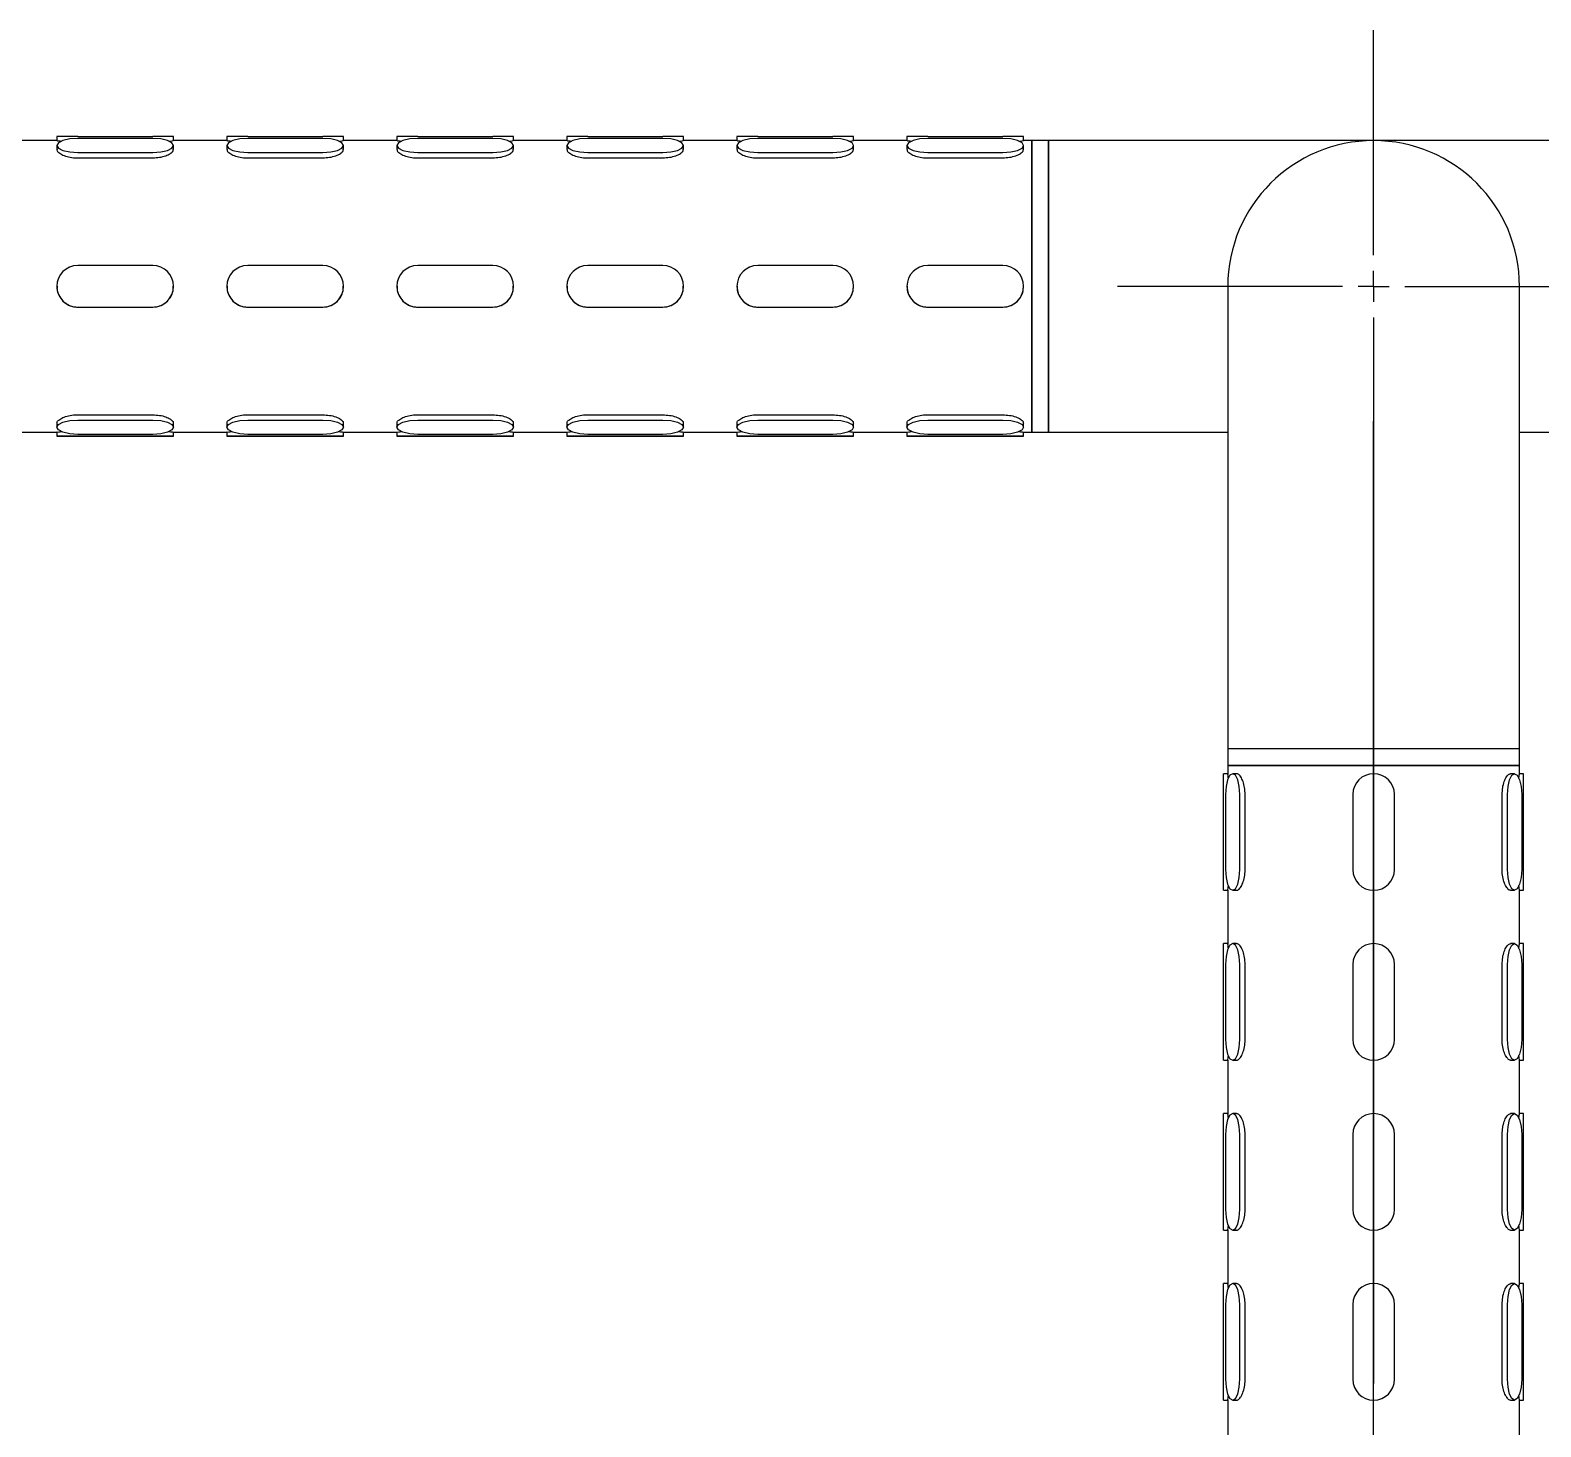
# Model space of a CAD drawing. Extents: x 0 to 3255, y 0 to 2385.
# Drawn here: x 832.1 to 1013.4, y 1812.7 to 1980.4 of the extents above; entities that cross this region are included whole.
import ezdxf

# ---------------------------------------------------------------- set-up
doc = ezdxf.new("R2010")
doc.units = 0
doc.header["$LTSCALE"] = 10
doc.header["$MEASUREMENT"] = 0
doc.linetypes.add('CENTERX2', pattern=[20.32, 12.7, -2.54, 2.54, -2.54])
doc.layers.get('0').update_dxf_attribs({"linetype": 'CONTINUOUS'})
doc.layers.add('10', color=7, linetype='CONTINUOUS')
doc.layers.add('中心线层', color=1, linetype='CENTERX2', lineweight=25)

# ---------------------------------------------------------------- blocks, each defined once
blk = doc.blocks.new('SW_CENTERMARKSYMBOL_2')
at = {"layer": '10', "color": 0}
for p, q in [((0, 0.625), (0, 5.125)), ((0, 0), (0, 0.312)), ((-0.625, 0), (-5.125, 0)), ((0, 0), (-0.312, 0)), ((0, 0), (0, -0.312)), ((0, 0), (0.312, 0)), ((0.625, 0), (5.125, 0)), ((0, -0.625), (0, -21.953))]:
    blk.add_line(p, q, dxfattribs=at)
blk = doc.blocks.new('SW_CENTERMARKSYMBOL_4')
at = {"layer": '中心线层', "color": 0}
blk.add_line((0, 0.833), (0, 97.302), dxfattribs=at)

msp = doc.modelspace()

# ---------------------------------------------------------------- linework, layer by layer
at = {"color": 7, "linetype": 'Continuous', "lineweight": 25}
for p, q in [((835.34, 1967.13), (828.88, 1967.13)), ((835.31, 1967.63), (835.31, 1967.13)), ((837.81, 1967.63), (846.81, 1967.63)), ((846.81, 1967.4), (837.81, 1967.4)), ((855.74, 1967.13), (849.28, 1967.13)), ((849.31, 1967.13), (849.31, 1967.63)), ((855.71, 1967.63), (855.71, 1967.13)), ((858.21, 1967.63), (867.21, 1967.63)), ((867.21, 1967.4), (858.21, 1967.4)), ((876.14, 1967.13), (869.68, 1967.13)), ((869.71, 1967.13), (869.71, 1967.63)), ((876.11, 1967.63), (876.11, 1967.13)), ((878.61, 1967.63), (887.61, 1967.63)), ((887.61, 1967.4), (878.61, 1967.4)), ((896.54, 1967.13), (890.08, 1967.13)), ((890.11, 1967.13), (890.11, 1967.63)), ((896.51, 1967.63), (896.51, 1967.13)), ((899.01, 1967.63), (908.01, 1967.63)), ((908.01, 1967.4), (899.01, 1967.4)), ((916.94, 1967.13), (910.48, 1967.13)), ((910.51, 1967.13), (910.51, 1967.63)), ((916.91, 1967.63), (916.91, 1967.13)), ((919.41, 1967.63), (928.41, 1967.63)), ((928.41, 1967.4), (919.41, 1967.4)), ((937.34, 1967.13), (930.88, 1967.13)), ((930.91, 1967.13), (930.91, 1967.63)), ((937.31, 1967.63), (937.31, 1967.13)), ((939.81, 1967.63), (948.81, 1967.63)), ((948.81, 1967.4), (939.81, 1967.4)), ((952.31, 1967.13), (951.28, 1967.13)), ((951.31, 1967.13), (951.31, 1967.63)), ((954.31, 1967.13), (952.31, 1967.13)), ((952.31, 1949.64), (952.31, 1967.13)), ((952.31, 1967.13), (952.31, 1932.35)), ((993.31, 1967.13), (954.31, 1967.13)), ((954.31, 1932.13), (954.31, 1967.13)), ((954.31, 1967.13), (954.31, 1932.35)), ((1032.31, 1967.13), (993.31, 1967.13)), ((835.31, 1966.55), (835.31, 1966.07)), ((837.81, 1965.69), (846.81, 1965.69)), ((837.81, 1965.06), (846.81, 1965.06)), ((849.31, 1966.07), (849.31, 1966.55)), ((855.71, 1966.55), (855.71, 1966.07)), ((858.21, 1965.69), (867.21, 1965.69)), ((858.21, 1965.06), (867.21, 1965.06)), ((869.71, 1966.07), (869.71, 1966.55)), ((876.11, 1966.55), (876.11, 1966.07)), ((878.61, 1965.69), (887.61, 1965.69)), ((878.61, 1965.06), (887.61, 1965.06)), ((890.11, 1966.07), (890.11, 1966.55)), ((896.51, 1966.55), (896.51, 1966.07)), ((899.01, 1965.69), (908.01, 1965.69)), ((899.01, 1965.06), (908.01, 1965.06)), ((910.51, 1966.07), (910.51, 1966.55)), ((916.91, 1966.55), (916.91, 1966.07)), ((919.41, 1965.69), (928.41, 1965.69)), ((919.41, 1965.06), (928.41, 1965.06)), ((930.91, 1966.07), (930.91, 1966.55)), ((937.31, 1966.55), (937.31, 1966.07)), ((939.81, 1965.69), (948.81, 1965.69)), ((939.81, 1965.06), (948.81, 1965.06)), ((951.31, 1966.07), (951.31, 1966.55)), ((846.81, 1952.14), (837.81, 1952.14)), ((867.21, 1952.14), (858.21, 1952.14)), ((887.61, 1952.14), (878.61, 1952.14)), ((908.01, 1952.14), (899.01, 1952.14)), ((928.41, 1952.14), (919.41, 1952.14)), ((948.81, 1952.14), (939.81, 1952.14)), ((835.31, 1949.64), (835.31, 1949.64)), ((849.31, 1949.64), (849.31, 1949.64)), ((855.71, 1949.64), (855.71, 1949.64)), ((869.71, 1949.64), (869.71, 1949.64)), ((876.11, 1949.64), (876.11, 1949.64)), ((890.11, 1949.64), (890.11, 1949.64)), ((896.51, 1949.64), (896.51, 1949.64)), ((910.51, 1949.64), (910.51, 1949.64)), ((916.91, 1949.64), (916.91, 1949.64)), ((930.91, 1949.64), (930.91, 1949.64)), ((937.31, 1949.64), (937.31, 1949.64)), ((951.31, 1949.64), (951.31, 1949.64)), ((952.31, 1932.13), (952.31, 1949.64)), ((975.81, 1949.63), (975.81, 1924.63)), ((1010.81, 1924.63), (1010.81, 1949.63)), ((837.81, 1947.14), (846.81, 1947.14)), ((837.81, 1947.14), (846.81, 1947.14)), ((858.21, 1947.14), (867.21, 1947.14)), ((858.21, 1947.14), (867.21, 1947.14)), ((878.61, 1947.14), (887.61, 1947.14)), ((878.61, 1947.14), (887.61, 1947.14)), ((899.01, 1947.14), (908.01, 1947.14)), ((899.01, 1947.14), (908.01, 1947.14)), ((919.41, 1947.14), (928.41, 1947.14)), ((919.41, 1947.14), (928.41, 1947.14)), ((939.81, 1947.14), (948.81, 1947.14)), ((939.81, 1947.14), (948.81, 1947.14)), ((837.81, 1934.21), (846.81, 1934.21)), ((858.21, 1934.21), (867.21, 1934.21)), ((878.61, 1934.21), (887.61, 1934.21)), ((899.01, 1934.21), (908.01, 1934.21)), ((919.41, 1934.21), (928.41, 1934.21)), ((939.81, 1934.21), (948.81, 1934.21)), ((835.31, 1933.19), (835.31, 1932.72)), ((837.81, 1933.58), (846.81, 1933.58)), ((849.31, 1932.72), (849.31, 1933.19)), ((855.71, 1933.19), (855.71, 1932.72)), ((858.21, 1933.58), (867.21, 1933.58)), ((869.71, 1932.72), (869.71, 1933.19)), ((876.11, 1933.19), (876.11, 1932.72)), ((878.61, 1933.58), (887.61, 1933.58)), ((890.11, 1932.72), (890.11, 1933.19)), ((896.51, 1933.19), (896.51, 1932.72)), ((899.01, 1933.58), (908.01, 1933.58)), ((910.51, 1932.72), (910.51, 1933.19)), ((916.91, 1933.19), (916.91, 1932.72)), ((919.41, 1933.58), (928.41, 1933.58)), ((930.91, 1932.72), (930.91, 1933.19)), ((937.31, 1933.19), (937.31, 1932.72)), ((939.81, 1933.58), (948.81, 1933.58)), ((951.31, 1932.72), (951.31, 1933.19)), ((952.31, 1932.35), (952.31, 1932.13)), ((954.31, 1932.35), (954.31, 1932.13)), ((828.88, 1932.13), (835.34, 1932.13)), ((835.31, 1932.14), (835.31, 1931.63)), ((846.81, 1931.86), (837.81, 1931.86)), ((846.81, 1931.63), (837.81, 1931.63)), ((837.81, 1931.63), (846.81, 1931.63)), ((849.28, 1932.13), (855.74, 1932.13)), ((849.31, 1931.63), (849.31, 1932.14)), ((855.71, 1932.14), (855.71, 1931.63)), ((867.21, 1931.86), (858.21, 1931.86)), ((867.21, 1931.63), (858.21, 1931.63)), ((858.21, 1931.63), (867.21, 1931.63)), ((869.68, 1932.13), (876.14, 1932.13)), ((869.71, 1931.63), (869.71, 1932.14)), ((876.11, 1932.14), (876.11, 1931.63)), ((887.61, 1931.86), (878.61, 1931.86)), ((887.61, 1931.63), (878.61, 1931.63)), ((878.61, 1931.63), (887.61, 1931.63)), ((890.08, 1932.13), (896.54, 1932.13)), ((890.11, 1931.63), (890.11, 1932.14)), ((896.51, 1932.14), (896.51, 1931.63)), ((908.01, 1931.86), (899.01, 1931.86)), ((908.01, 1931.63), (899.01, 1931.63)), ((899.01, 1931.63), (908.01, 1931.63)), ((910.48, 1932.13), (916.94, 1932.13)), ((910.51, 1931.63), (910.51, 1932.14)), ((916.91, 1932.14), (916.91, 1931.63)), ((928.41, 1931.86), (919.41, 1931.86)), ((928.41, 1931.63), (919.41, 1931.63)), ((919.41, 1931.63), (928.41, 1931.63)), ((930.88, 1932.13), (937.34, 1932.13)), ((930.91, 1931.63), (930.91, 1932.14)), ((937.31, 1932.14), (937.31, 1931.63)), ((948.81, 1931.86), (939.81, 1931.86)), ((948.81, 1931.63), (939.81, 1931.63)), ((939.81, 1931.63), (948.81, 1931.63)), ((951.28, 1932.13), (952.31, 1932.13)), ((951.31, 1931.63), (951.31, 1932.14)), ((952.31, 1932.13), (954.31, 1932.13)), ((954.31, 1932.13), (975.81, 1932.13)), ((1010.81, 1932.13), (1032.31, 1932.13)), ((975.81, 1924.63), (975.81, 1894.13)), ((1010.81, 1894.13), (1010.81, 1924.63)), ((975.81, 1894.13), (975.81, 1892.13)), ((1010.81, 1894.13), (975.81, 1894.13)), ((1010.81, 1892.13), (1010.81, 1894.13)), ((975.82, 1891.13), (975.31, 1891.13)), ((975.31, 1888.63), (975.31, 1891.13)), ((975.81, 1892.13), (975.81, 1891.1)), ((993.31, 1892.13), (975.81, 1892.13)), ((975.81, 1892.13), (1010.81, 1892.13)), ((976.87, 1891.13), (976.4, 1891.13)), ((1010.81, 1892.13), (993.31, 1892.13)), ((1010.23, 1891.13), (1009.75, 1891.13)), ((1010.81, 1891.1), (1010.81, 1892.13)), ((1011.31, 1891.13), (1010.81, 1891.13)), ((1011.31, 1888.63), (1011.31, 1891.13)), ((975.31, 1879.63), (975.31, 1888.63)), ((975.54, 1888.63), (975.54, 1879.63)), ((977.25, 1879.63), (977.25, 1888.63)), ((977.89, 1879.63), (977.89, 1888.63)), ((990.81, 1888.63), (990.81, 1879.63)), ((995.81, 1879.63), (995.81, 1888.63)), ((1008.73, 1879.63), (1008.73, 1888.63)), ((1009.37, 1879.63), (1009.37, 1888.63)), ((1011.08, 1888.63), (1011.08, 1879.63)), ((1011.31, 1879.63), (1011.31, 1888.63)), ((975.31, 1877.13), (975.31, 1879.63)), ((1011.31, 1877.13), (1011.31, 1879.63)), ((975.31, 1877.13), (975.82, 1877.13)), ((975.81, 1877.16), (975.81, 1870.7)), ((976.4, 1877.13), (976.87, 1877.13)), ((1009.75, 1877.13), (1010.23, 1877.13)), ((1010.81, 1870.7), (1010.81, 1877.16)), ((1010.81, 1877.13), (1011.31, 1877.13)), ((975.82, 1870.73), (975.31, 1870.73)), ((975.31, 1868.23), (975.31, 1870.73)), ((976.87, 1870.73), (976.4, 1870.73)), ((1010.23, 1870.73), (1009.75, 1870.73)), ((1011.31, 1870.73), (1010.81, 1870.73)), ((1011.31, 1868.23), (1011.31, 1870.73)), ((975.31, 1859.23), (975.31, 1868.23)), ((975.54, 1868.23), (975.54, 1859.23)), ((977.25, 1859.23), (977.25, 1868.23)), ((977.89, 1859.23), (977.89, 1868.23)), ((990.81, 1868.23), (990.81, 1859.23)), ((995.81, 1859.23), (995.81, 1868.23)), ((1008.73, 1859.23), (1008.73, 1868.23)), ((1009.37, 1859.23), (1009.37, 1868.23)), ((1011.08, 1868.23), (1011.08, 1859.23)), ((1011.31, 1859.23), (1011.31, 1868.23)), ((975.31, 1856.73), (975.31, 1859.23)), ((1011.31, 1856.73), (1011.31, 1859.23)), ((975.31, 1856.73), (975.82, 1856.73)), ((975.81, 1856.76), (975.81, 1850.3)), ((976.4, 1856.73), (976.87, 1856.73)), ((1009.75, 1856.73), (1010.23, 1856.73)), ((1010.81, 1850.3), (1010.81, 1856.76)), ((1010.81, 1856.73), (1011.31, 1856.73)), ((975.82, 1850.33), (975.31, 1850.33)), ((975.31, 1847.83), (975.31, 1850.33)), ((976.87, 1850.33), (976.4, 1850.33)), ((1010.23, 1850.33), (1009.75, 1850.33)), ((1011.31, 1850.33), (1010.81, 1850.33)), ((1011.31, 1847.83), (1011.31, 1850.33)), ((975.31, 1838.83), (975.31, 1847.83)), ((975.54, 1847.83), (975.54, 1838.83)), ((977.25, 1838.83), (977.25, 1847.83)), ((977.89, 1838.83), (977.89, 1847.83)), ((990.81, 1847.83), (990.81, 1838.83)), ((995.81, 1838.83), (995.81, 1847.83)), ((1008.73, 1838.83), (1008.73, 1847.83)), ((1009.37, 1838.83), (1009.37, 1847.83)), ((1011.08, 1847.83), (1011.08, 1838.83)), ((1011.31, 1838.83), (1011.31, 1847.83)), ((975.31, 1836.33), (975.31, 1838.83)), ((1011.31, 1836.33), (1011.31, 1838.83)), ((975.31, 1836.33), (975.82, 1836.33)), ((975.81, 1836.36), (975.81, 1829.9)), ((976.4, 1836.33), (976.87, 1836.33)), ((1009.75, 1836.33), (1010.23, 1836.33)), ((1010.81, 1829.9), (1010.81, 1836.36)), ((1010.81, 1836.33), (1011.31, 1836.33)), ((975.82, 1829.93), (975.31, 1829.93)), ((975.31, 1827.43), (975.31, 1829.93)), ((976.87, 1829.93), (976.4, 1829.93)), ((1010.23, 1829.93), (1009.75, 1829.93)), ((1011.31, 1829.93), (1010.81, 1829.93)), ((1011.31, 1827.43), (1011.31, 1829.93)), ((975.31, 1818.43), (975.31, 1827.43)), ((975.54, 1827.43), (975.54, 1818.43)), ((977.25, 1818.43), (977.25, 1827.43)), ((977.89, 1818.43), (977.89, 1827.43)), ((990.81, 1827.43), (990.81, 1818.43)), ((995.81, 1818.43), (995.81, 1827.43)), ((1008.73, 1818.43), (1008.73, 1827.43)), ((1009.37, 1818.43), (1009.37, 1827.43)), ((1011.08, 1827.43), (1011.08, 1818.43)), ((1011.31, 1818.43), (1011.31, 1827.43)), ((975.31, 1815.93), (975.31, 1818.43)), ((1011.31, 1815.93), (1011.31, 1818.43)), ((975.31, 1815.93), (975.82, 1815.93)), ((975.81, 1815.96), (975.81, 1809.5)), ((976.4, 1815.93), (976.87, 1815.93)), ((1009.75, 1815.93), (1010.23, 1815.93)), ((1010.81, 1809.5), (1010.81, 1815.96)), ((1010.81, 1815.93), (1011.31, 1815.93))]:
    msp.add_line(p, q, dxfattribs=at)
at = {"color": 7, "linetype": 'Continuous', "lineweight": 25, "flags": 128}
for points in [[(837.81, 1967.4), (836.86, 1967.34), (836.04, 1967.15), (835.5, 1966.88), (835.31, 1966.55), (835.5, 1966.22), (836.04, 1965.94), (836.86, 1965.76), (837.81, 1965.69)], [(846.81, 1965.69), (847.77, 1965.76), (848.58, 1965.94), (849.12, 1966.22), (849.31, 1966.55), (849.12, 1966.88), (848.58, 1967.15), (847.77, 1967.34), (846.81, 1967.4)], [(858.21, 1967.4), (857.26, 1967.34), (856.44, 1967.15), (855.9, 1966.88), (855.71, 1966.55), (855.9, 1966.22), (856.44, 1965.94), (857.26, 1965.76), (858.21, 1965.69)], [(867.21, 1965.69), (868.17, 1965.76), (868.98, 1965.94), (869.52, 1966.22), (869.71, 1966.55), (869.52, 1966.88), (868.98, 1967.15), (868.17, 1967.34), (867.21, 1967.4)], [(878.61, 1967.4), (877.66, 1967.34), (876.84, 1967.15), (876.3, 1966.88), (876.11, 1966.55), (876.3, 1966.22), (876.84, 1965.94), (877.66, 1965.76), (878.61, 1965.69)], [(887.61, 1965.69), (888.57, 1965.76), (889.38, 1965.94), (889.92, 1966.22), (890.11, 1966.55), (889.92, 1966.88), (889.38, 1967.15), (888.57, 1967.34), (887.61, 1967.4)], [(899.01, 1967.4), (898.06, 1967.34), (897.24, 1967.15), (896.7, 1966.88), (896.51, 1966.55), (896.7, 1966.22), (897.24, 1965.94), (898.06, 1965.76), (899.01, 1965.69)], [(908.01, 1965.69), (908.97, 1965.76), (909.78, 1965.94), (910.32, 1966.22), (910.51, 1966.55), (910.32, 1966.88), (909.78, 1967.15), (908.97, 1967.34), (908.01, 1967.4)], [(919.41, 1967.4), (918.46, 1967.34), (917.64, 1967.15), (917.1, 1966.88), (916.91, 1966.55), (917.1, 1966.22), (917.64, 1965.94), (918.46, 1965.76), (919.41, 1965.69)], [(928.41, 1965.69), (929.37, 1965.76), (930.18, 1965.94), (930.72, 1966.22), (930.91, 1966.55), (930.72, 1966.88), (930.18, 1967.15), (929.37, 1967.34), (928.41, 1967.4)], [(939.81, 1967.4), (938.86, 1967.34), (938.04, 1967.15), (937.5, 1966.88), (937.31, 1966.55), (937.5, 1966.22), (938.04, 1965.94), (938.86, 1965.76), (939.81, 1965.69)], [(948.81, 1965.69), (949.77, 1965.76), (950.58, 1965.94), (951.12, 1966.22), (951.31, 1966.55), (951.12, 1966.88), (950.58, 1967.15), (949.77, 1967.34), (948.81, 1967.4)], [(837.81, 1931.86), (836.86, 1931.93), (836.04, 1932.11), (835.5, 1932.39), (835.31, 1932.72), (835.5, 1933.05), (836.04, 1933.33), (836.86, 1933.51), (837.81, 1933.58)], [(846.81, 1933.58), (847.77, 1933.51), (848.58, 1933.33), (849.12, 1933.05), (849.31, 1932.72), (849.12, 1932.39), (848.58, 1932.11), (847.77, 1931.93), (846.81, 1931.86)], [(858.21, 1931.86), (857.26, 1931.93), (856.44, 1932.11), (855.9, 1932.39), (855.71, 1932.72), (855.9, 1933.05), (856.44, 1933.33), (857.26, 1933.51), (858.21, 1933.58)], [(867.21, 1933.58), (868.17, 1933.51), (868.98, 1933.33), (869.52, 1933.05), (869.71, 1932.72), (869.52, 1932.39), (868.98, 1932.11), (868.17, 1931.93), (867.21, 1931.86)], [(878.61, 1931.86), (877.66, 1931.93), (876.84, 1932.11), (876.3, 1932.39), (876.11, 1932.72), (876.3, 1933.05), (876.84, 1933.33), (877.66, 1933.51), (878.61, 1933.58)], [(887.61, 1933.58), (888.57, 1933.51), (889.38, 1933.33), (889.92, 1933.05), (890.11, 1932.72), (889.92, 1932.39), (889.38, 1932.11), (888.57, 1931.93), (887.61, 1931.86)], [(899.01, 1931.86), (898.06, 1931.93), (897.24, 1932.11), (896.7, 1932.39), (896.51, 1932.72), (896.7, 1933.05), (897.24, 1933.33), (898.06, 1933.51), (899.01, 1933.58)], [(908.01, 1933.58), (908.97, 1933.51), (909.78, 1933.33), (910.32, 1933.05), (910.51, 1932.72), (910.32, 1932.39), (909.78, 1932.11), (908.97, 1931.93), (908.01, 1931.86)], [(919.41, 1931.86), (918.46, 1931.93), (917.64, 1932.11), (917.1, 1932.39), (916.91, 1932.72), (917.1, 1933.05), (917.64, 1933.33), (918.46, 1933.51), (919.41, 1933.58)], [(928.41, 1933.58), (929.37, 1933.51), (930.18, 1933.33), (930.72, 1933.05), (930.91, 1932.72), (930.72, 1932.39), (930.18, 1932.11), (929.37, 1931.93), (928.41, 1931.86)], [(939.81, 1931.86), (938.86, 1931.93), (938.04, 1932.11), (937.5, 1932.39), (937.31, 1932.72), (937.5, 1933.05), (938.04, 1933.33), (938.86, 1933.51), (939.81, 1933.58)], [(948.81, 1933.58), (949.77, 1933.51), (950.58, 1933.33), (951.12, 1933.05), (951.31, 1932.72), (951.12, 1932.39), (950.58, 1932.11), (949.77, 1931.93), (948.81, 1931.86)], [(837.81, 1931.63), (836.86, 1931.63), (836.04, 1931.63), (835.5, 1931.63), (835.31, 1931.63), (835.5, 1931.63), (836.04, 1931.63), (836.86, 1931.63), (837.81, 1931.63)], [(846.81, 1931.63), (847.77, 1931.63), (848.58, 1931.63), (849.12, 1931.63), (849.31, 1931.63), (849.12, 1931.63), (848.58, 1931.63), (847.77, 1931.63), (846.81, 1931.63)], [(858.21, 1931.63), (857.26, 1931.63), (856.44, 1931.63), (855.9, 1931.63), (855.71, 1931.63), (855.9, 1931.63), (856.44, 1931.63), (857.26, 1931.63), (858.21, 1931.63)], [(867.21, 1931.63), (868.17, 1931.63), (868.98, 1931.63), (869.52, 1931.63), (869.71, 1931.63), (869.52, 1931.63), (868.98, 1931.63), (868.17, 1931.63), (867.21, 1931.63)], [(878.61, 1931.63), (877.66, 1931.63), (876.84, 1931.63), (876.3, 1931.63), (876.11, 1931.63), (876.3, 1931.63), (876.84, 1931.63), (877.66, 1931.63), (878.61, 1931.63)], [(887.61, 1931.63), (888.57, 1931.63), (889.38, 1931.63), (889.92, 1931.63), (890.11, 1931.63), (889.92, 1931.63), (889.38, 1931.63), (888.57, 1931.63), (887.61, 1931.63)], [(899.01, 1931.63), (898.06, 1931.63), (897.24, 1931.63), (896.7, 1931.63), (896.51, 1931.63), (896.7, 1931.63), (897.24, 1931.63), (898.06, 1931.63), (899.01, 1931.63)], [(908.01, 1931.63), (908.97, 1931.63), (909.78, 1931.63), (910.32, 1931.63), (910.51, 1931.63), (910.32, 1931.63), (909.78, 1931.63), (908.97, 1931.63), (908.01, 1931.63)], [(919.41, 1931.63), (918.46, 1931.63), (917.64, 1931.63), (917.1, 1931.63), (916.91, 1931.63), (917.1, 1931.63), (917.64, 1931.63), (918.46, 1931.63), (919.41, 1931.63)], [(928.41, 1931.63), (929.37, 1931.63), (930.18, 1931.63), (930.72, 1931.63), (930.91, 1931.63), (930.72, 1931.63), (930.18, 1931.63), (929.37, 1931.63), (928.41, 1931.63)], [(939.81, 1931.63), (938.86, 1931.63), (938.04, 1931.63), (937.5, 1931.63), (937.31, 1931.63), (937.5, 1931.63), (938.04, 1931.63), (938.86, 1931.63), (939.81, 1931.63)], [(948.81, 1931.63), (949.77, 1931.63), (950.58, 1931.63), (951.12, 1931.63), (951.31, 1931.63), (951.12, 1931.63), (950.58, 1931.63), (949.77, 1931.63), (948.81, 1931.63)], [(977.25, 1888.63), (977.19, 1889.59), (977, 1890.4), (976.72, 1890.94), (976.4, 1891.13), (976.07, 1890.94), (975.79, 1890.4), (975.61, 1889.59), (975.54, 1888.63)], [(1009.37, 1888.63), (1009.44, 1889.59), (1009.62, 1890.4), (1009.9, 1890.94), (1010.23, 1891.13), (1010.55, 1890.94), (1010.83, 1890.4), (1011.02, 1889.59), (1011.08, 1888.63)], [(975.54, 1879.63), (975.61, 1878.67), (975.79, 1877.86), (976.07, 1877.32), (976.4, 1877.13), (976.72, 1877.32), (977, 1877.86), (977.19, 1878.67), (977.25, 1879.63)], [(1011.08, 1879.63), (1011.02, 1878.67), (1010.83, 1877.86), (1010.55, 1877.32), (1010.23, 1877.13), (1009.9, 1877.32), (1009.62, 1877.86), (1009.44, 1878.67), (1009.37, 1879.63)], [(977.25, 1868.23), (977.19, 1869.19), (977, 1870), (976.72, 1870.54), (976.4, 1870.73), (976.07, 1870.54), (975.79, 1870), (975.61, 1869.19), (975.54, 1868.23)], [(1009.37, 1868.23), (1009.44, 1869.19), (1009.62, 1870), (1009.9, 1870.54), (1010.23, 1870.73), (1010.55, 1870.54), (1010.83, 1870), (1011.02, 1869.19), (1011.08, 1868.23)], [(975.54, 1859.23), (975.61, 1858.27), (975.79, 1857.46), (976.07, 1856.92), (976.4, 1856.73), (976.72, 1856.92), (977, 1857.46), (977.19, 1858.27), (977.25, 1859.23)], [(1011.08, 1859.23), (1011.02, 1858.27), (1010.83, 1857.46), (1010.55, 1856.92), (1010.23, 1856.73), (1009.9, 1856.92), (1009.62, 1857.46), (1009.44, 1858.27), (1009.37, 1859.23)], [(977.25, 1847.83), (977.19, 1848.79), (977, 1849.6), (976.72, 1850.14), (976.4, 1850.33), (976.07, 1850.14), (975.79, 1849.6), (975.61, 1848.79), (975.54, 1847.83)], [(1009.37, 1847.83), (1009.44, 1848.79), (1009.62, 1849.6), (1009.9, 1850.14), (1010.23, 1850.33), (1010.55, 1850.14), (1010.83, 1849.6), (1011.02, 1848.79), (1011.08, 1847.83)], [(975.54, 1838.83), (975.61, 1837.87), (975.79, 1837.06), (976.07, 1836.52), (976.4, 1836.33), (976.72, 1836.52), (977, 1837.06), (977.19, 1837.87), (977.25, 1838.83)], [(1011.08, 1838.83), (1011.02, 1837.87), (1010.83, 1837.06), (1010.55, 1836.52), (1010.23, 1836.33), (1009.9, 1836.52), (1009.62, 1837.06), (1009.44, 1837.87), (1009.37, 1838.83)], [(977.25, 1827.43), (977.19, 1828.39), (977, 1829.2), (976.72, 1829.74), (976.4, 1829.93), (976.07, 1829.74), (975.79, 1829.2), (975.61, 1828.39), (975.54, 1827.43)], [(1009.37, 1827.43), (1009.44, 1828.39), (1009.62, 1829.2), (1009.9, 1829.74), (1010.23, 1829.93), (1010.55, 1829.74), (1010.83, 1829.2), (1011.02, 1828.39), (1011.08, 1827.43)], [(975.54, 1818.43), (975.61, 1817.47), (975.79, 1816.66), (976.07, 1816.12), (976.4, 1815.93), (976.72, 1816.12), (977, 1816.66), (977.19, 1817.47), (977.25, 1818.43)], [(1011.08, 1818.43), (1011.02, 1817.47), (1010.83, 1816.66), (1010.55, 1816.12), (1010.23, 1815.93), (1009.9, 1816.12), (1009.62, 1816.66), (1009.44, 1817.47), (1009.37, 1818.43)]]:
    msp.add_lwpolyline(points, dxfattribs=at)
at = {"color": 7, "linetype": 'Continuous', "lineweight": 25}
for centre, radius, start, end in [((837.19, 785.27), 1182.36, 89.96973, 90.09081), ((847.44, 785.27), 1182.36, 89.90919, 90.03027), ((857.59, 785.27), 1182.36, 89.96973, 90.09081), ((867.84, 785.27), 1182.36, 89.90919, 90.03027), ((877.99, 785.27), 1182.36, 89.96973, 90.09081), ((888.24, 785.27), 1182.36, 89.90919, 90.03027), ((898.39, 785.27), 1182.36, 89.96973, 90.09081), ((908.64, 785.27), 1182.36, 89.90919, 90.03027), ((918.79, 785.27), 1182.36, 89.96973, 90.09081), ((929.04, 785.27), 1182.36, 89.90919, 90.03027), ((939.19, 785.27), 1182.36, 89.96973, 90.09081), ((949.44, 785.27), 1182.36, 89.90919, 90.03027), ((993.31, 1949.63), 17.5, 90, 180), ((993.31, 1949.63), 17.5, 0, 90), ((837.81, 1949.64), 2.5, 90, 270), ((846.81, 1949.64), 2.5, 270, 90), ((858.21, 1949.64), 2.5, 90, 270), ((867.21, 1949.64), 2.5, 270, 90), ((878.61, 1949.64), 2.5, 90, 270), ((887.61, 1949.64), 2.5, 270, 90), ((899.01, 1949.64), 2.5, 90, 270), ((908.01, 1949.64), 2.5, 270, 90), ((919.41, 1949.64), 2.5, 90, 270), ((928.41, 1949.64), 2.5, 270, 90), ((939.81, 1949.64), 2.5, 90, 270), ((948.81, 1949.64), 2.5, 270, 90), ((993.31, 1888.63), 2.5, 0, 180), ((993.31, 1879.63), 2.5, 180, 0), ((993.31, 1868.23), 2.5, 0, 180), ((993.31, 1859.23), 2.5, 180, 0), ((993.31, 1847.83), 2.5, 0, 180), ((993.31, 1838.83), 2.5, 180, 0), ((993.31, 1827.43), 2.5, 0, 180), ((993.31, 1818.43), 2.5, 180, 0)]:
    msp.add_arc(centre, radius, start, end, dxfattribs=at)
for points, knots in [([(835.34, 1967.13), (835.33, 1967.13), (835.3, 1967.13), (835.48, 1967.11), (835.76, 1967.08), (835.87, 1967.06)], [0, 0, 0, 0, 0.16348, 0.669945, 1, 1, 1, 1]), ([(848.75, 1967.06), (848.81, 1967.07), (849.06, 1967.09), (849.27, 1967.13), (849.28, 1967.13), (849.28, 1967.13)], [0, 0, 0, 0, 0.159853, 0.668138, 1, 1, 1, 1]), ([(855.74, 1967.13), (855.73, 1967.13), (855.7, 1967.13), (855.88, 1967.11), (856.16, 1967.08), (856.27, 1967.06)], [0, 0, 0, 0, 0.16348, 0.669945, 1, 1, 1, 1]), ([(869.15, 1967.06), (869.21, 1967.07), (869.46, 1967.09), (869.67, 1967.13), (869.68, 1967.13), (869.68, 1967.13)], [0, 0, 0, 0, 0.159853, 0.668138, 1, 1, 1, 1]), ([(876.14, 1967.13), (876.13, 1967.13), (876.1, 1967.13), (876.28, 1967.11), (876.56, 1967.08), (876.67, 1967.06)], [0, 0, 0, 0, 0.16348, 0.669945, 1, 1, 1, 1]), ([(889.55, 1967.06), (889.61, 1967.07), (889.86, 1967.09), (890.07, 1967.13), (890.08, 1967.13), (890.08, 1967.13)], [0, 0, 0, 0, 0.159853, 0.668138, 1, 1, 1, 1]), ([(896.54, 1967.13), (896.53, 1967.13), (896.5, 1967.13), (896.68, 1967.11), (896.96, 1967.08), (897.07, 1967.06)], [0, 0, 0, 0, 0.16348, 0.669945, 1, 1, 1, 1]), ([(909.95, 1967.06), (910.01, 1967.07), (910.26, 1967.09), (910.47, 1967.13), (910.48, 1967.13), (910.48, 1967.13)], [0, 0, 0, 0, 0.159853, 0.668138, 1, 1, 1, 1]), ([(916.94, 1967.13), (916.93, 1967.13), (916.9, 1967.13), (917.08, 1967.11), (917.36, 1967.08), (917.47, 1967.06)], [0, 0, 0, 0, 0.16348, 0.669945, 1, 1, 1, 1]), ([(930.35, 1967.06), (930.41, 1967.07), (930.66, 1967.09), (930.87, 1967.13), (930.88, 1967.13), (930.88, 1967.13)], [0, 0, 0, 0, 0.159853, 0.668138, 1, 1, 1, 1]), ([(937.34, 1967.13), (937.33, 1967.13), (937.3, 1967.13), (937.48, 1967.11), (937.76, 1967.08), (937.87, 1967.06)], [0, 0, 0, 0, 0.16348, 0.669945, 1, 1, 1, 1]), ([(950.75, 1967.06), (950.81, 1967.07), (951.06, 1967.09), (951.27, 1967.13), (951.28, 1967.13), (951.28, 1967.13)], [0, 0, 0, 0, 0.159853, 0.668138, 1, 1, 1, 1]), ([(835.34, 1966.07), (835.33, 1966.04), (835.3, 1965.92), (835.53, 1965.68), (836, 1965.38), (836.7, 1965.16), (837.34, 1965.06), (837.72, 1965.06), (837.81, 1965.06)], [0, 0, 0, 0, 0.070496, 0.28295, 0.496154, 0.711255, 0.926476, 1, 1, 1, 1]), ([(846.81, 1965.06), (847.09, 1965.07), (847.65, 1965.1), (848.4, 1965.29), (848.96, 1965.57), (849.28, 1965.85), (849.28, 1966.01), (849.28, 1966.08)], [0, 0, 0, 0, 0.213248, 0.426444, 0.641012, 0.856495, 1, 1, 1, 1]), ([(855.74, 1966.07), (855.73, 1966.04), (855.7, 1965.92), (855.93, 1965.68), (856.4, 1965.38), (857.1, 1965.16), (857.74, 1965.06), (858.12, 1965.06), (858.21, 1965.06)], [0, 0, 0, 0, 0.070496, 0.28295, 0.496154, 0.711255, 0.926476, 1, 1, 1, 1]), ([(867.21, 1965.06), (867.49, 1965.07), (868.05, 1965.1), (868.8, 1965.29), (869.36, 1965.57), (869.68, 1965.85), (869.68, 1966.01), (869.68, 1966.08)], [0, 0, 0, 0, 0.213248, 0.426444, 0.641012, 0.856495, 1, 1, 1, 1]), ([(876.14, 1966.07), (876.13, 1966.04), (876.1, 1965.92), (876.33, 1965.68), (876.8, 1965.38), (877.5, 1965.16), (878.14, 1965.06), (878.52, 1965.06), (878.61, 1965.06)], [0, 0, 0, 0, 0.070496, 0.28295, 0.496154, 0.711255, 0.926476, 1, 1, 1, 1]), ([(887.61, 1965.06), (887.89, 1965.07), (888.45, 1965.1), (889.2, 1965.29), (889.76, 1965.57), (890.08, 1965.85), (890.08, 1966.01), (890.08, 1966.08)], [0, 0, 0, 0, 0.213248, 0.426444, 0.641012, 0.856495, 1, 1, 1, 1]), ([(896.54, 1966.07), (896.53, 1966.04), (896.5, 1965.92), (896.73, 1965.68), (897.2, 1965.38), (897.9, 1965.16), (898.54, 1965.06), (898.92, 1965.06), (899.01, 1965.06)], [0, 0, 0, 0, 0.070496, 0.28295, 0.496154, 0.711255, 0.926476, 1, 1, 1, 1]), ([(908.01, 1965.06), (908.29, 1965.07), (908.85, 1965.1), (909.6, 1965.29), (910.16, 1965.57), (910.48, 1965.85), (910.48, 1966.01), (910.48, 1966.08)], [0, 0, 0, 0, 0.213248, 0.426444, 0.641012, 0.856495, 1, 1, 1, 1]), ([(916.94, 1966.07), (916.93, 1966.04), (916.9, 1965.92), (917.13, 1965.68), (917.6, 1965.38), (918.3, 1965.16), (918.94, 1965.06), (919.32, 1965.06), (919.41, 1965.06)], [0, 0, 0, 0, 0.070496, 0.28295, 0.496154, 0.711255, 0.926476, 1, 1, 1, 1]), ([(928.41, 1965.06), (928.69, 1965.07), (929.25, 1965.1), (930, 1965.29), (930.56, 1965.57), (930.88, 1965.85), (930.88, 1966.01), (930.88, 1966.08)], [0, 0, 0, 0, 0.213248, 0.426444, 0.641012, 0.856495, 1, 1, 1, 1]), ([(937.34, 1966.07), (937.33, 1966.04), (937.3, 1965.92), (937.53, 1965.68), (938, 1965.38), (938.7, 1965.16), (939.34, 1965.06), (939.72, 1965.06), (939.81, 1965.06)], [0, 0, 0, 0, 0.070496, 0.28295, 0.496154, 0.711255, 0.926476, 1, 1, 1, 1]), ([(948.81, 1965.06), (949.09, 1965.07), (949.65, 1965.1), (950.4, 1965.29), (950.96, 1965.57), (951.28, 1965.85), (951.28, 1966.01), (951.28, 1966.08)], [0, 0, 0, 0, 0.213248, 0.426444, 0.641012, 0.856495, 1, 1, 1, 1]), ([(835.34, 1949.64), (835.33, 1949.55), (835.3, 1949.18), (835.53, 1948.54), (836, 1947.85), (836.7, 1947.35), (837.34, 1947.16), (837.72, 1947.14), (837.81, 1947.14)], [0, 0, 0, 0, 0.070496, 0.28295, 0.496154, 0.711255, 0.926476, 1, 1, 1, 1]), ([(846.81, 1947.14), (847.09, 1947.17), (847.65, 1947.22), (848.4, 1947.65), (848.96, 1948.28), (849.28, 1948.98), (849.28, 1949.45), (849.28, 1949.64)], [0, 0, 0, 0, 0.213248, 0.426444, 0.641012, 0.856495, 1, 1, 1, 1]), ([(855.74, 1949.64), (855.73, 1949.55), (855.7, 1949.18), (855.93, 1948.54), (856.4, 1947.85), (857.1, 1947.35), (857.74, 1947.16), (858.12, 1947.14), (858.21, 1947.14)], [0, 0, 0, 0, 0.070496, 0.28295, 0.496154, 0.711255, 0.926476, 1, 1, 1, 1]), ([(867.21, 1947.14), (867.49, 1947.17), (868.05, 1947.22), (868.8, 1947.65), (869.36, 1948.28), (869.68, 1948.98), (869.68, 1949.45), (869.68, 1949.64)], [0, 0, 0, 0, 0.213248, 0.426444, 0.641012, 0.856495, 1, 1, 1, 1]), ([(876.14, 1949.64), (876.13, 1949.55), (876.1, 1949.18), (876.33, 1948.54), (876.8, 1947.85), (877.5, 1947.35), (878.14, 1947.16), (878.52, 1947.14), (878.61, 1947.14)], [0, 0, 0, 0, 0.070496, 0.28295, 0.496154, 0.711255, 0.926476, 1, 1, 1, 1]), ([(887.61, 1947.14), (887.89, 1947.17), (888.45, 1947.22), (889.2, 1947.65), (889.76, 1948.28), (890.08, 1948.98), (890.08, 1949.45), (890.08, 1949.64)], [0, 0, 0, 0, 0.213248, 0.426444, 0.641012, 0.856495, 1, 1, 1, 1]), ([(896.54, 1949.64), (896.53, 1949.55), (896.5, 1949.18), (896.73, 1948.54), (897.2, 1947.85), (897.9, 1947.35), (898.54, 1947.16), (898.92, 1947.14), (899.01, 1947.14)], [0, 0, 0, 0, 0.070496, 0.28295, 0.496154, 0.711255, 0.926476, 1, 1, 1, 1]), ([(908.01, 1947.14), (908.29, 1947.17), (908.85, 1947.22), (909.6, 1947.65), (910.16, 1948.28), (910.48, 1948.98), (910.48, 1949.45), (910.48, 1949.64)], [0, 0, 0, 0, 0.213248, 0.426444, 0.641012, 0.856495, 1, 1, 1, 1]), ([(916.94, 1949.64), (916.93, 1949.55), (916.9, 1949.18), (917.13, 1948.54), (917.6, 1947.85), (918.3, 1947.35), (918.94, 1947.16), (919.32, 1947.14), (919.41, 1947.14)], [0, 0, 0, 0, 0.070496, 0.28295, 0.496154, 0.711255, 0.926476, 1, 1, 1, 1]), ([(928.41, 1947.14), (928.69, 1947.17), (929.25, 1947.22), (930, 1947.65), (930.56, 1948.28), (930.88, 1948.98), (930.88, 1949.45), (930.88, 1949.64)], [0, 0, 0, 0, 0.213248, 0.426444, 0.641012, 0.856495, 1, 1, 1, 1]), ([(937.34, 1949.64), (937.33, 1949.55), (937.3, 1949.18), (937.53, 1948.54), (938, 1947.85), (938.7, 1947.35), (939.34, 1947.16), (939.72, 1947.14), (939.81, 1947.14)], [0, 0, 0, 0, 0.070496, 0.28295, 0.496154, 0.711255, 0.926476, 1, 1, 1, 1]), ([(948.81, 1947.14), (949.09, 1947.17), (949.65, 1947.22), (950.4, 1947.65), (950.96, 1948.28), (951.28, 1948.98), (951.28, 1949.45), (951.28, 1949.64)], [0, 0, 0, 0, 0.213248, 0.426444, 0.641012, 0.856495, 1, 1, 1, 1]), ([(835.34, 1933.19), (835.33, 1933.22), (835.3, 1933.35), (835.53, 1933.59), (836, 1933.89), (836.7, 1934.11), (837.34, 1934.21), (837.72, 1934.21), (837.81, 1934.21)], [0, 0, 0, 0, 0.070496, 0.28295, 0.496154, 0.711255, 0.926476, 1, 1, 1, 1]), ([(846.81, 1934.21), (847.09, 1934.2), (847.65, 1934.17), (848.4, 1933.98), (848.96, 1933.7), (849.28, 1933.42), (849.28, 1933.26), (849.28, 1933.19)], [0, 0, 0, 0, 0.213248, 0.426444, 0.641012, 0.856495, 1, 1, 1, 1]), ([(855.74, 1933.19), (855.73, 1933.22), (855.7, 1933.35), (855.93, 1933.59), (856.4, 1933.89), (857.1, 1934.11), (857.74, 1934.21), (858.12, 1934.21), (858.21, 1934.21)], [0, 0, 0, 0, 0.070496, 0.28295, 0.496154, 0.711255, 0.926476, 1, 1, 1, 1]), ([(867.21, 1934.21), (867.49, 1934.2), (868.05, 1934.17), (868.8, 1933.98), (869.36, 1933.7), (869.68, 1933.42), (869.68, 1933.26), (869.68, 1933.19)], [0, 0, 0, 0, 0.213248, 0.426444, 0.641012, 0.856495, 1, 1, 1, 1]), ([(876.14, 1933.19), (876.13, 1933.22), (876.1, 1933.35), (876.33, 1933.59), (876.8, 1933.89), (877.5, 1934.11), (878.14, 1934.21), (878.52, 1934.21), (878.61, 1934.21)], [0, 0, 0, 0, 0.070496, 0.28295, 0.496154, 0.711255, 0.926476, 1, 1, 1, 1]), ([(887.61, 1934.21), (887.89, 1934.2), (888.45, 1934.17), (889.2, 1933.98), (889.76, 1933.7), (890.08, 1933.42), (890.08, 1933.26), (890.08, 1933.19)], [0, 0, 0, 0, 0.213248, 0.426444, 0.641012, 0.856495, 1, 1, 1, 1]), ([(896.54, 1933.19), (896.53, 1933.22), (896.5, 1933.35), (896.73, 1933.59), (897.2, 1933.89), (897.9, 1934.11), (898.54, 1934.21), (898.92, 1934.21), (899.01, 1934.21)], [0, 0, 0, 0, 0.070496, 0.28295, 0.496154, 0.711255, 0.926476, 1, 1, 1, 1]), ([(908.01, 1934.21), (908.29, 1934.2), (908.85, 1934.17), (909.6, 1933.98), (910.16, 1933.7), (910.48, 1933.42), (910.48, 1933.26), (910.48, 1933.19)], [0, 0, 0, 0, 0.213248, 0.426444, 0.641012, 0.856495, 1, 1, 1, 1]), ([(916.94, 1933.19), (916.93, 1933.22), (916.9, 1933.35), (917.13, 1933.59), (917.6, 1933.89), (918.3, 1934.11), (918.94, 1934.21), (919.32, 1934.21), (919.41, 1934.21)], [0, 0, 0, 0, 0.070496, 0.28295, 0.496154, 0.711255, 0.926476, 1, 1, 1, 1]), ([(928.41, 1934.21), (928.69, 1934.2), (929.25, 1934.17), (930, 1933.98), (930.56, 1933.7), (930.88, 1933.42), (930.88, 1933.26), (930.88, 1933.19)], [0, 0, 0, 0, 0.213248, 0.426444, 0.641012, 0.856495, 1, 1, 1, 1]), ([(937.34, 1933.19), (937.33, 1933.22), (937.3, 1933.35), (937.53, 1933.59), (938, 1933.89), (938.7, 1934.11), (939.34, 1934.21), (939.72, 1934.21), (939.81, 1934.21)], [0, 0, 0, 0, 0.070496, 0.28295, 0.496154, 0.711255, 0.926476, 1, 1, 1, 1]), ([(948.81, 1934.21), (949.09, 1934.2), (949.65, 1934.17), (950.4, 1933.98), (950.96, 1933.7), (951.28, 1933.42), (951.28, 1933.26), (951.28, 1933.19)], [0, 0, 0, 0, 0.213248, 0.426444, 0.641012, 0.856495, 1, 1, 1, 1]), ([(835.34, 1932.14), (835.33, 1932.13), (835.3, 1932.13), (835.48, 1932.16), (835.76, 1932.19), (835.87, 1932.2)], [0, 0, 0, 0, 0.171872, 0.669951, 1, 1, 1, 1]), ([(848.74, 1932.2), (848.81, 1932.2), (849.06, 1932.17), (849.28, 1932.14), (849.28, 1932.14), (849.28, 1932.14)], [0, 0, 0, 0, 0.162523, 0.6625461, 1, 1, 1, 1]), ([(855.74, 1932.14), (855.73, 1932.13), (855.7, 1932.13), (855.88, 1932.16), (856.16, 1932.19), (856.27, 1932.2)], [0, 0, 0, 0, 0.1718721, 0.6699507, 1, 1, 1, 1]), ([(869.14, 1932.2), (869.21, 1932.2), (869.46, 1932.17), (869.68, 1932.14), (869.68, 1932.14), (869.68, 1932.14)], [0, 0, 0, 0, 0.162523, 0.662546, 1, 1, 1, 1]), ([(876.14, 1932.14), (876.13, 1932.13), (876.1, 1932.13), (876.28, 1932.16), (876.56, 1932.19), (876.67, 1932.2)], [0, 0, 0, 0, 0.171872, 0.669951, 1, 1, 1, 1]), ([(889.54, 1932.2), (889.61, 1932.2), (889.86, 1932.17), (890.08, 1932.14), (890.08, 1932.14), (890.08, 1932.14)], [0, 0, 0, 0, 0.162523, 0.662546, 1, 1, 1, 1]), ([(896.54, 1932.14), (896.53, 1932.13), (896.5, 1932.13), (896.68, 1932.16), (896.96, 1932.19), (897.07, 1932.2)], [0, 0, 0, 0, 0.1718721, 0.6699507, 1, 1, 1, 1]), ([(909.94, 1932.2), (910.01, 1932.2), (910.26, 1932.17), (910.48, 1932.14), (910.48, 1932.14), (910.48, 1932.14)], [0, 0, 0, 0, 0.162523, 0.662546, 1, 1, 1, 1]), ([(916.94, 1932.14), (916.93, 1932.13), (916.9, 1932.13), (917.08, 1932.16), (917.36, 1932.19), (917.47, 1932.2)], [0, 0, 0, 0, 0.1718721, 0.6699507, 1, 1, 1, 1]), ([(930.34, 1932.2), (930.41, 1932.2), (930.66, 1932.17), (930.88, 1932.14), (930.88, 1932.14), (930.88, 1932.14)], [0, 0, 0, 0, 0.162523, 0.6625461, 1, 1, 1, 1]), ([(937.34, 1932.14), (937.33, 1932.13), (937.3, 1932.13), (937.48, 1932.16), (937.76, 1932.19), (937.87, 1932.2)], [0, 0, 0, 0, 0.1718721, 0.6699507, 1, 1, 1, 1]), ([(950.74, 1932.2), (950.81, 1932.2), (951.06, 1932.17), (951.28, 1932.14), (951.28, 1932.14), (951.28, 1932.14)], [0, 0, 0, 0, 0.162523, 0.6625461, 1, 1, 1, 1]), ([(975.88, 1890.56), (975.88, 1890.63), (975.85, 1890.88), (975.82, 1891.09), (975.82, 1891.1), (975.82, 1891.1)], [0, 0, 0, 0, 0.161204, 0.665321, 1, 1, 1, 1]), ([(977.89, 1888.63), (977.88, 1888.91), (977.85, 1889.47), (977.65, 1890.22), (977.38, 1890.78), (977.1, 1891.1), (976.94, 1891.1), (976.87, 1891.1)], [0, 0, 0, 0, 0.213248, 0.426444, 0.641012, 0.856495, 1, 1, 1, 1]), ([(1008.73, 1888.63), (1008.75, 1888.91), (1008.77, 1889.47), (1008.97, 1890.22), (1009.24, 1890.78), (1009.53, 1891.1), (1009.69, 1891.1), (1009.75, 1891.1)], [0, 0, 0, 0, 0.213248, 0.426444, 0.641012, 0.856495, 1, 1, 1, 1]), ([(1010.74, 1890.56), (1010.75, 1890.63), (1010.77, 1890.88), (1010.81, 1891.09), (1010.81, 1891.1), (1010.81, 1891.1)], [0, 0, 0, 0, 0.1612041, 0.6653213, 1, 1, 1, 1]), ([(976.87, 1877.16), (976.9, 1877.15), (977.02, 1877.12), (977.27, 1877.34), (977.56, 1877.82), (977.79, 1878.52), (977.88, 1879.16), (977.89, 1879.54), (977.89, 1879.63)], [0, 0, 0, 0, 0.070496, 0.28295, 0.496154, 0.711255, 0.926476, 1, 1, 1, 1]), ([(1009.75, 1877.16), (1009.72, 1877.15), (1009.6, 1877.12), (1009.35, 1877.34), (1009.06, 1877.82), (1008.83, 1878.52), (1008.74, 1879.16), (1008.73, 1879.54), (1008.73, 1879.63)], [0, 0, 0, 0, 0.070496, 0.28295, 0.496154, 0.711255, 0.926476, 1, 1, 1, 1]), ([(975.82, 1877.16), (975.82, 1877.15), (975.81, 1877.12), (975.84, 1877.29), (975.87, 1877.58), (975.88, 1877.69)], [0, 0, 0, 0, 0.16771, 0.669944, 1, 1, 1, 1]), ([(1010.81, 1877.16), (1010.81, 1877.15), (1010.81, 1877.12), (1010.79, 1877.29), (1010.76, 1877.58), (1010.74, 1877.69)], [0, 0, 0, 0, 0.16771, 0.669944, 1, 1, 1, 1]), ([(975.88, 1870.16), (975.88, 1870.23), (975.85, 1870.48), (975.82, 1870.69), (975.82, 1870.7), (975.82, 1870.7)], [0, 0, 0, 0, 0.161204, 0.665321, 1, 1, 1, 1]), ([(977.89, 1868.23), (977.88, 1868.51), (977.85, 1869.07), (977.65, 1869.82), (977.38, 1870.38), (977.1, 1870.7), (976.94, 1870.7), (976.87, 1870.7)], [0, 0, 0, 0, 0.213248, 0.426444, 0.641012, 0.856495, 1, 1, 1, 1]), ([(1008.73, 1868.23), (1008.75, 1868.51), (1008.77, 1869.07), (1008.97, 1869.82), (1009.24, 1870.38), (1009.53, 1870.7), (1009.69, 1870.7), (1009.75, 1870.7)], [0, 0, 0, 0, 0.213248, 0.426444, 0.641012, 0.856495, 1, 1, 1, 1]), ([(1010.74, 1870.16), (1010.75, 1870.23), (1010.77, 1870.48), (1010.81, 1870.69), (1010.81, 1870.7), (1010.81, 1870.7)], [0, 0, 0, 0, 0.161204, 0.665321, 1, 1, 1, 1]), ([(976.87, 1856.76), (976.9, 1856.75), (977.02, 1856.72), (977.27, 1856.94), (977.56, 1857.42), (977.79, 1858.12), (977.88, 1858.76), (977.89, 1859.14), (977.89, 1859.23)], [0, 0, 0, 0, 0.070496, 0.28295, 0.496154, 0.711255, 0.926476, 1, 1, 1, 1]), ([(1009.75, 1856.76), (1009.72, 1856.75), (1009.6, 1856.72), (1009.35, 1856.94), (1009.06, 1857.42), (1008.83, 1858.12), (1008.74, 1858.76), (1008.73, 1859.14), (1008.73, 1859.23)], [0, 0, 0, 0, 0.070496, 0.28295, 0.496154, 0.711255, 0.926476, 1, 1, 1, 1]), ([(975.82, 1856.76), (975.82, 1856.75), (975.81, 1856.72), (975.84, 1856.89), (975.87, 1857.18), (975.88, 1857.29)], [0, 0, 0, 0, 0.16771, 0.669944, 1, 1, 1, 1]), ([(1010.81, 1856.76), (1010.81, 1856.75), (1010.81, 1856.72), (1010.79, 1856.89), (1010.76, 1857.18), (1010.74, 1857.29)], [0, 0, 0, 0, 0.16771, 0.669944, 1, 1, 1, 1]), ([(975.88, 1849.76), (975.88, 1849.83), (975.85, 1850.08), (975.82, 1850.29), (975.82, 1850.3), (975.82, 1850.3)], [0, 0, 0, 0, 0.161204, 0.665321, 1, 1, 1, 1]), ([(977.89, 1847.83), (977.88, 1848.11), (977.85, 1848.67), (977.65, 1849.42), (977.38, 1849.98), (977.1, 1850.3), (976.94, 1850.3), (976.87, 1850.3)], [0, 0, 0, 0, 0.213248, 0.426444, 0.641012, 0.856495, 1, 1, 1, 1]), ([(1008.73, 1847.83), (1008.75, 1848.11), (1008.77, 1848.67), (1008.97, 1849.42), (1009.24, 1849.98), (1009.53, 1850.3), (1009.69, 1850.3), (1009.75, 1850.3)], [0, 0, 0, 0, 0.213248, 0.426444, 0.641012, 0.856495, 1, 1, 1, 1]), ([(1010.74, 1849.76), (1010.75, 1849.83), (1010.77, 1850.08), (1010.81, 1850.29), (1010.81, 1850.3), (1010.81, 1850.3)], [0, 0, 0, 0, 0.1612041, 0.6653213, 1, 1, 1, 1]), ([(976.87, 1836.36), (976.9, 1836.35), (977.02, 1836.32), (977.27, 1836.54), (977.56, 1837.02), (977.79, 1837.72), (977.88, 1838.36), (977.89, 1838.74), (977.89, 1838.83)], [0, 0, 0, 0, 0.070496, 0.28295, 0.496154, 0.711255, 0.926476, 1, 1, 1, 1]), ([(1009.75, 1836.36), (1009.72, 1836.35), (1009.6, 1836.32), (1009.35, 1836.54), (1009.06, 1837.02), (1008.83, 1837.72), (1008.74, 1838.36), (1008.73, 1838.74), (1008.73, 1838.83)], [0, 0, 0, 0, 0.070496, 0.28295, 0.496154, 0.711255, 0.926476, 1, 1, 1, 1]), ([(975.82, 1836.36), (975.82, 1836.35), (975.81, 1836.32), (975.84, 1836.49), (975.87, 1836.78), (975.88, 1836.89)], [0, 0, 0, 0, 0.16771, 0.669944, 1, 1, 1, 1]), ([(1010.81, 1836.36), (1010.81, 1836.35), (1010.81, 1836.32), (1010.79, 1836.49), (1010.76, 1836.78), (1010.74, 1836.89)], [0, 0, 0, 0, 0.16771, 0.669944, 1, 1, 1, 1]), ([(975.88, 1829.36), (975.88, 1829.43), (975.85, 1829.68), (975.82, 1829.89), (975.82, 1829.9), (975.82, 1829.9)], [0, 0, 0, 0, 0.161204, 0.665321, 1, 1, 1, 1]), ([(977.89, 1827.43), (977.88, 1827.71), (977.85, 1828.27), (977.65, 1829.02), (977.38, 1829.58), (977.1, 1829.9), (976.94, 1829.9), (976.87, 1829.9)], [0, 0, 0, 0, 0.213248, 0.426444, 0.641012, 0.856495, 1, 1, 1, 1]), ([(1008.73, 1827.43), (1008.75, 1827.71), (1008.77, 1828.27), (1008.97, 1829.02), (1009.24, 1829.58), (1009.53, 1829.9), (1009.69, 1829.9), (1009.75, 1829.9)], [0, 0, 0, 0, 0.213248, 0.426444, 0.641012, 0.856495, 1, 1, 1, 1]), ([(1010.74, 1829.36), (1010.75, 1829.43), (1010.77, 1829.68), (1010.81, 1829.89), (1010.81, 1829.9), (1010.81, 1829.9)], [0, 0, 0, 0, 0.161204, 0.665321, 1, 1, 1, 1]), ([(976.87, 1815.96), (976.9, 1815.95), (977.02, 1815.92), (977.27, 1816.14), (977.56, 1816.62), (977.79, 1817.32), (977.88, 1817.96), (977.89, 1818.34), (977.89, 1818.43)], [0, 0, 0, 0, 0.070496, 0.28295, 0.496154, 0.711255, 0.926476, 1, 1, 1, 1]), ([(1009.75, 1815.96), (1009.72, 1815.95), (1009.6, 1815.92), (1009.35, 1816.14), (1009.06, 1816.62), (1008.83, 1817.32), (1008.74, 1817.96), (1008.73, 1818.34), (1008.73, 1818.43)], [0, 0, 0, 0, 0.070496, 0.28295, 0.496154, 0.711255, 0.926476, 1, 1, 1, 1]), ([(975.82, 1815.96), (975.82, 1815.95), (975.81, 1815.92), (975.84, 1816.09), (975.87, 1816.38), (975.88, 1816.49)], [0, 0, 0, 0, 0.16771, 0.669944, 1, 1, 1, 1]), ([(1010.81, 1815.96), (1010.81, 1815.95), (1010.81, 1815.92), (1010.79, 1816.09), (1010.76, 1816.38), (1010.74, 1816.49)], [0, 0, 0, 0, 0.16771, 0.669944, 1, 1, 1, 1])]:
    msp.add_open_spline(points, degree=3, knots=knots, dxfattribs=at)

# ---------------------------------------------------------------- block references
at = {"layer": '中心线层', "xscale": 6, "yscale": 6, "zscale": 6}
for name, p in [('SW_CENTERMARKSYMBOL_2', (993.31, 1949.63)), ('SW_CENTERMARKSYMBOL_4', (993.31, 1349.63))]:
    msp.add_blockref(name, p, dxfattribs=at)

doc.saveas('drawing.dxf')
